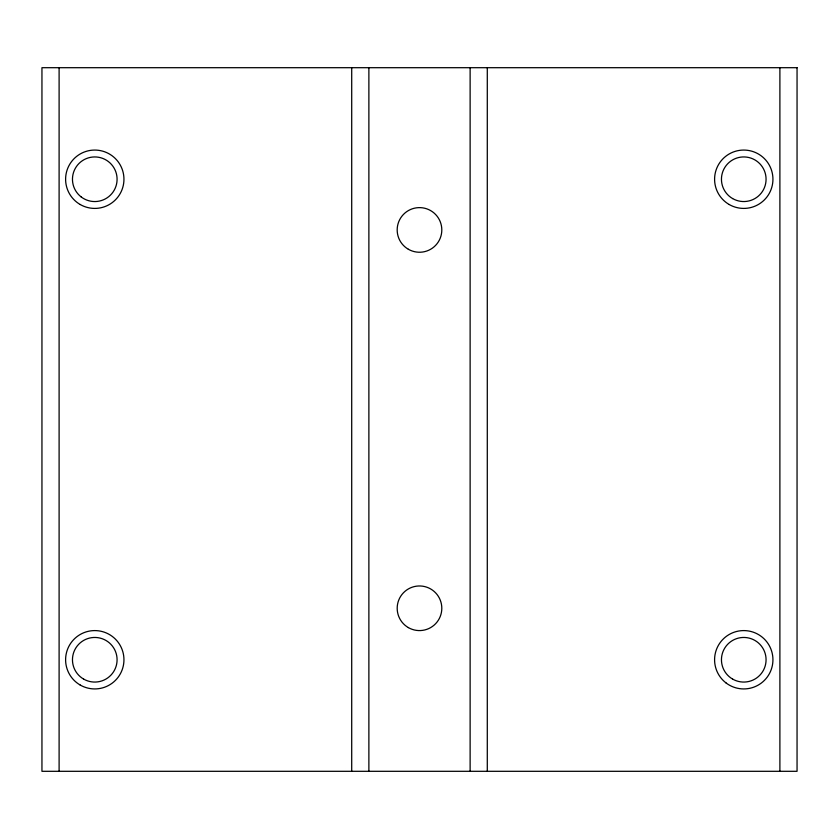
<?xml version="1.0" encoding="UTF-8"?>
<svg xmlns="http://www.w3.org/2000/svg" width="839" height="839" viewBox="0 0 839 839"><rect width="100%" height="100%" fill="white"/><g stroke="black" fill="none" stroke-linecap="round" stroke-linejoin="round"><path stroke-width="1.26" d="M779.892 67.697L779.892 771.303M487.291 67.697L487.291 771.303M470.123 67.697L470.123 771.303M368.877 67.697L368.877 771.303M351.709 67.697L351.709 771.303M59.108 67.697L59.108 771.303M797.05 67.697L41.95 67.697L41.95 771.303L797.05 771.303L797.05 67.697M81.194 196.945A22.307 22.307 0 0 0 116.894 182.157A22.307 22.307 0 0 0 86.239 158.634A22.307 22.307 0 0 0 81.194 196.945M80.187 685.023A29.176 29.176 0 0 0 123.952 659.758A29.176 29.176 0 0 0 80.187 634.494A29.176 29.176 0 0 0 80.187 685.023M732.604 198.56A22.307 22.307 0 0 0 766.07 179.242A22.307 22.307 0 0 0 732.604 159.924A22.307 22.307 0 0 0 732.604 198.56M80.187 204.506A29.176 29.176 0 0 0 123.952 179.242A29.176 29.176 0 0 0 80.187 153.977A29.176 29.176 0 0 0 80.187 204.506M725.997 682.904A29.176 29.176 0 0 0 772.688 663.565A29.176 29.176 0 0 0 732.594 632.805A29.176 29.176 0 0 0 725.997 682.904M83.617 679.076A22.307 22.307 0 0 0 117.082 659.758A22.307 22.307 0 0 0 83.617 640.44A22.307 22.307 0 0 0 83.617 679.076M408.341 627.593A22.307 22.307 0 0 0 441.807 608.275A22.307 22.307 0 0 0 408.341 588.957A22.307 22.307 0 0 0 408.341 627.593M408.341 249.256A22.307 22.307 0 0 0 441.807 229.938A22.307 22.307 0 0 0 408.341 210.61A22.307 22.307 0 0 0 408.341 249.256M729.175 204.506A29.176 29.176 0 0 0 772.939 179.242A29.176 29.176 0 0 0 729.175 153.977A29.176 29.176 0 0 0 729.175 204.506M732.604 679.076A22.307 22.307 0 0 0 766.07 659.758A22.307 22.307 0 0 0 732.604 640.44A22.307 22.307 0 0 0 732.604 679.076"/></g></svg>
